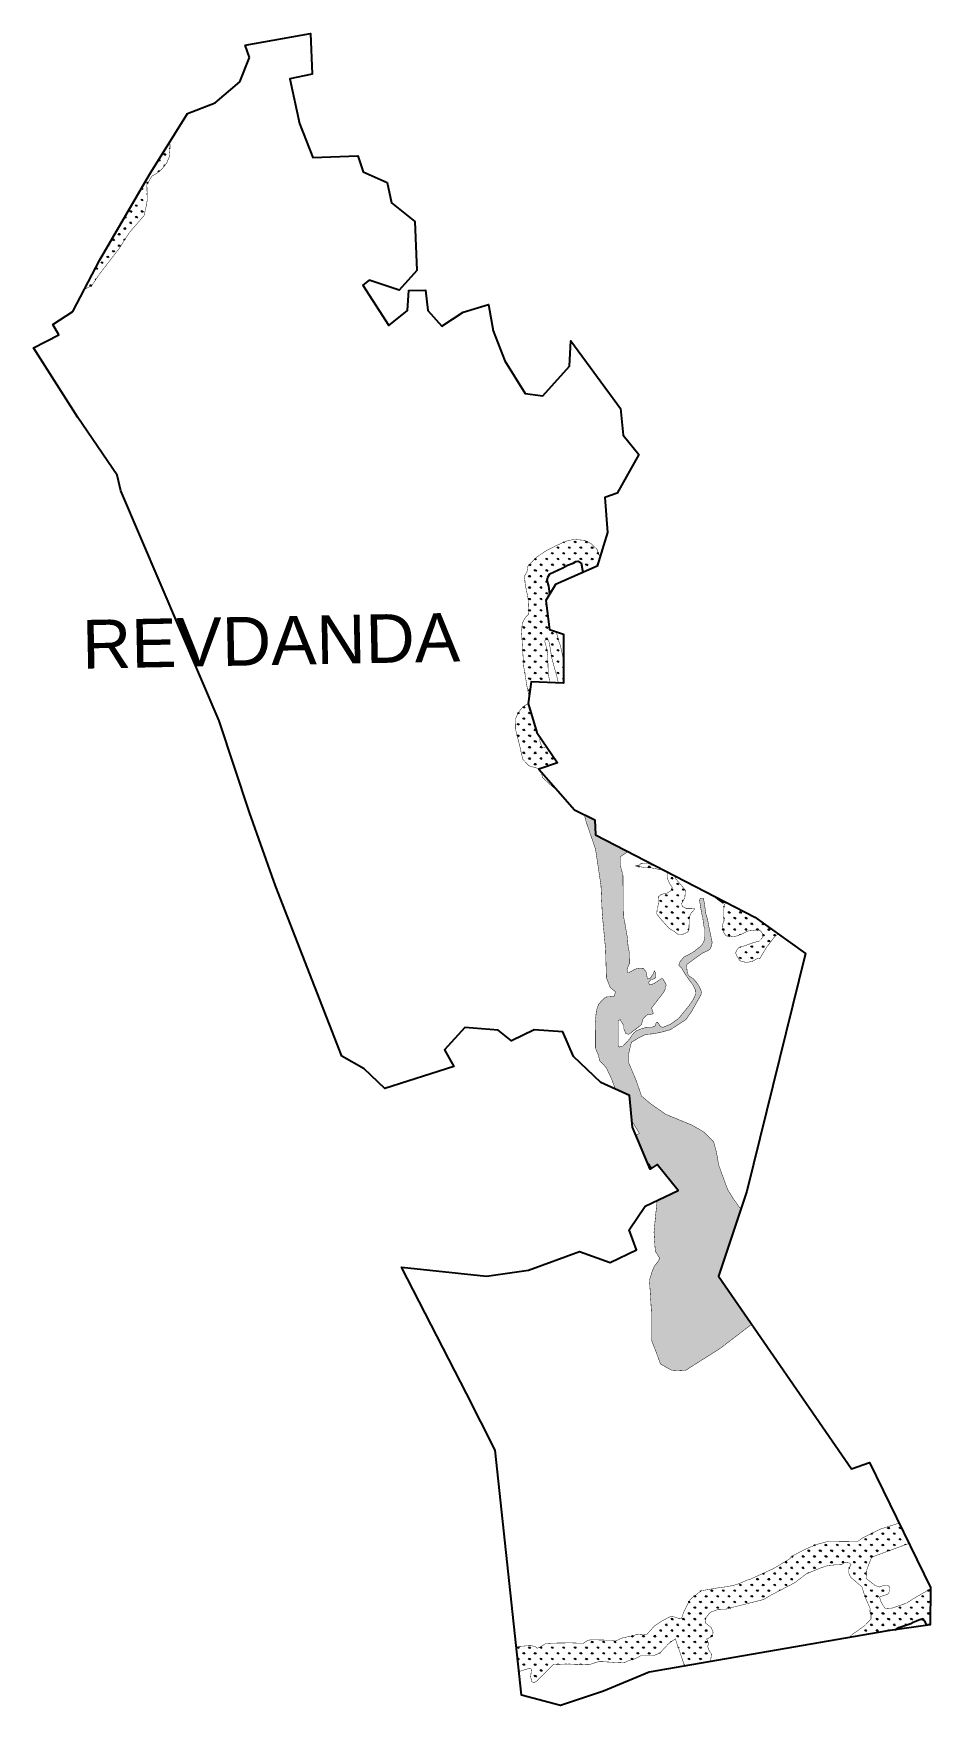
# Model space of a CAD drawing. Header units: metres. Extents: x 280204 to 282208, y 2050748 to 2054482.
import ezdxf

# ---------------------------------------------------------------- set-up
doc = ezdxf.new("R2010")
doc.units = ezdxf.units.M
doc.header["$MEASUREMENT"] = 0
for name, color, linetype in [('MANGROOVE BUFFER ZONE', 120, 'Continuous'), ('village', 3, 'Continuous'), ('VILLAGE NAME', 250, 'Continuous')]:
    doc.layers.add(name, color=color, linetype=linetype)
doc.styles.get("Standard").update_dxf_attribs({"font": 'simplex.shx'})

msp = doc.modelspace()

# ---------------------------------------------------------------- hatches: boundary and pattern name
at = {"layer": 'MANGROOVE BUFFER ZONE'}
h = msp.add_hatch(dxfattribs=at)
h.set_pattern_fill('GRASS', color=256, scale=18)
h.paths.add_polyline_path([(280395.4, 2054001), (280418.7, 2054037.3), (280451.6, 2054075.3), (280454.1, 2054088.4), (280457.1, 2054099.9), (280458.5, 2054111.9), (280457.6, 2054143.9), (280468.6, 2054162.9), (280482.2, 2054170.9), (280492, 2054179.9), (280501.8, 2054192.1), (280507.6, 2054206.5), (280509.3, 2054225.5), (280509, 2054239.8), (280509, 2054240), (280463.7, 2054166.9), (280352.7, 2053976.2), (280318.5, 2053910.6), (280321.8, 2053912.2), (280333.9, 2053918), (280352.8, 2053945.8)])
h = msp.add_hatch(dxfattribs=at)
h.set_pattern_fill('GRASS', color=256, scale=18)
h.paths.add_polyline_path([(281357.5, 2053230.1), (281355.1, 2053247.6), (281351.5, 2053260.8), (281352.8, 2053267.7), (281357.4, 2053275.2), (281386.9, 2053288.4), (281396.8, 2053294), (281409.3, 2053298.7), (281415.4, 2053302.2), (281420.8, 2053303.5), (281427.4, 2053299.4), (281431.5, 2053277.8), (281463.5, 2053291.8), (281469.5, 2053311.6), (281465.4, 2053323.3), (281462.8, 2053329.9), (281449.8, 2053342.3), (281436.2, 2053349.6), (281410.5, 2053351.9), (281402.1, 2053349.7), (281394.2, 2053347.9), (281382.4, 2053342.9), (281371.6, 2053337.7), (281350.8, 2053327.5), (281327.5, 2053311.8), (281308.3, 2053291.8), (281306.4, 2053278.9), (281300.2, 2053269.2), (281300.5, 2053266), (281303.4, 2053246.5), (281306.1, 2053234.8), (281309.1, 2053218.5), (281310.2, 2053184.8), (281303, 2053177.4), (281296.1, 2053165.3), (281294.3, 2053146.2), (281299.2, 2053067.7), (281307.7, 2053016.4), (281311.6, 2053000.6), (281316, 2053033.5), (281357.4, 2053032), (281356.7, 2053037.5), (281354, 2053052.5), (281353.4, 2053071.2), (281352.9, 2053094.3), (281350.2, 2053109.7), (281346.3, 2053123.4), (281347.3, 2053128.4), (281353.3, 2053127.5), (281355.9, 2053123.1), (281356.9, 2053117.1), (281359.2, 2053104.4), (281361.5, 2053088.4), (281368.6, 2053062.2), (281373.4, 2053045), (281376.6, 2053031.3), (281388.4, 2053030.9), (281388.3, 2053080.5), (281381.5, 2053113.5), (281377.2, 2053125), (281374.9, 2053135.4), (281371.1, 2053145.8), (281357, 2053150.6), (281348.6, 2053215.4)])
h = msp.add_hatch(dxfattribs=at)
h.set_pattern_fill('GRASS', color=256, scale=18)
h.paths.add_polyline_path([(281350.4, 2052888.4), (281341.1, 2052886.6), (281338.8, 2052890.9), (281335.2, 2052901.8), (281335.7, 2052907.7), (281333, 2052914.1), (281328.8, 2052920.3), (281309.9, 2052984.2), (281303, 2052981.8), (281296.9, 2052976.9), (281292.8, 2052972.6), (281286.8, 2052964.1), (281280.9, 2052951.3), (281281.4, 2052925.8), (281290.2, 2052891.3), (281297, 2052860.7), (281311, 2052846.2), (281334, 2052839.4), (281374.5, 2052852.8)])
h = msp.add_hatch(dxfattribs=at)
h.set_pattern_fill('GRASS', color=256, scale=18)
h.paths.add_polyline_path([(281784.5, 2051857.5), (281780.9, 2051860.3), (281775.9, 2051867.9), (281767, 2051879.8), (281754.5, 2051900.4), (281740.1, 2051939.6), (281734.6, 2051954.9), (281729.8, 2051982.9), (281723.4, 2052006.7), (281701.5, 2052028.5), (281674.3, 2052044.1), (281616.5, 2052067.9), (281582.7, 2052091.5), (281562.4, 2052108.7), (281549.9, 2052144.7), (281533.8, 2052182.6), (281534.1, 2052205.3), (281539.8, 2052228.7), (281556.3, 2052238.8), (281571.7, 2052246.3), (281585.1, 2052247.4), (281604.4, 2052250.7), (281626.7, 2052256.8), (281661.4, 2052279.5), (281673.1, 2052295.8), (281695.1, 2052334.7), (281696.1, 2052340.8), (281694.3, 2052347.4), (281690.5, 2052354.3), (281686, 2052361.4), (281678.5, 2052370.3), (281669.4, 2052376.2), (281665.1, 2052381.6), (281663.8, 2052391), (281663.4, 2052402.5), (281688.1, 2052420.6), (281700.1, 2052428.8), (281710.6, 2052433.4), (281716, 2052437.3), (281717.7, 2052442.2), (281719.3, 2052446.9), (281720, 2052452.2), (281719.3, 2052456.4), (281713.3, 2052483.9), (281710.1, 2052502.4), (281706.2, 2052515.3), (281700.8, 2052550.3), (281698.6, 2052550.8), (281694.2, 2052550.7), (281692.4, 2052548.9), (281692.2, 2052543.9), (281696.4, 2052517), (281699.2, 2052507.3), (281700.9, 2052490.1), (281703.7, 2052482.9), (281703.8, 2052465.2), (281701.5, 2052453.5), (281695.8, 2052444.4), (281680.2, 2052431.9), (281667.1, 2052424.3), (281656.8, 2052419.1), (281648.5, 2052409.1), (281645.5, 2052400.7), (281652.7, 2052393.4), (281658.7, 2052382.4), (281670, 2052366.2), (281677.9, 2052355.6), (281680.4, 2052349.8), (281683.1, 2052345.2), (281683.6, 2052337.4), (281680.6, 2052330.5), (281675.9, 2052321.1), (281668.2, 2052310.3), (281645.3, 2052282.3), (281627.4, 2052269.3), (281610.8, 2052262.3), (281605, 2052263.6), (281601.8, 2052268.4), (281598.5, 2052273.4), (281596.9, 2052273.5), (281594.7, 2052271.7), (281592.6, 2052265.4), (281585.6, 2052262.5), (281575.2, 2052262.5), (281568.8, 2052260.9), (281559.5, 2052258), (281550.3, 2052254), (281544.5, 2052248.9), (281539, 2052241.6), (281536.4, 2052237.1), (281531.8, 2052231.9), (281520.9, 2052220.4), (281512.3, 2052218), (281510.3, 2052221.2), (281510.3, 2052277.3), (281515.1, 2052279.4), (281517, 2052274.9), (281522.8, 2052265.6), (281522.8, 2052258.6), (281527.4, 2052248), (281534.2, 2052246.6), (281537.1, 2052248.7), (281540.9, 2052251.7), (281554.4, 2052261.8), (281561.8, 2052267.9), (281566.1, 2052281.8), (281575.2, 2052290.2), (281586.9, 2052292), (281588.7, 2052293.8), (281584.8, 2052305.4), (281609.8, 2052337.9), (281614, 2052344.3), (281615.9, 2052351.3), (281617.5, 2052356.3), (281615.8, 2052360.9), (281610.1, 2052370.3), (281607.7, 2052371.2), (281604.8, 2052369.6), (281597.8, 2052365.1), (281594.8, 2052363), (281590.3, 2052359.7), (281580.9, 2052357), (281577.7, 2052362.1), (281583.5, 2052368.7), (281590.9, 2052370.6), (281594.1, 2052373.9), (281594.5, 2052376.9), (281594.5, 2052380.9), (281593.5, 2052384.4), (281591.3, 2052388.4), (281588, 2052381.1), (281585.7, 2052378), (281582.8, 2052372.6), (281575.3, 2052370.2), (281573.1, 2052385.4), (281567.3, 2052392.4), (281565.6, 2052394), (281556.7, 2052394.2), (281550.6, 2052393), (281546.9, 2052391.4), (281542.7, 2052389.1), (281531.9, 2052383.4), (281530, 2052390.5), (281531.1, 2052395.2), (281535, 2052404), (281535.3, 2052420.7), (281535.5, 2052428.1), (281532.4, 2052442.4), (281530.7, 2052463.3), (281524.2, 2052500.2), (281521.7, 2052511.6), (281521.4, 2052532.6), (281521.1, 2052575.4), (281520.9, 2052601.6), (281515.3, 2052622.6), (281515.6, 2052643.5), (281532.3, 2052654.8), (281459.7, 2052692.3), (281457.7, 2052725.7), (281434.6, 2052737), (281438.7, 2052720.9), (281459.6, 2052659.8), (281471.7, 2052579.2), (281474.7, 2052514.4), (281482.1, 2052435.4), (281483.8, 2052373.1), (281488.4, 2052361.1), (281492.4, 2052351.1), (281504.3, 2052341.5), (281501.1, 2052332.1), (281496.9, 2052330.9), (281488.8, 2052330.3), (281482.2, 2052329.7), (281478.3, 2052326.6), (281471.5, 2052319.3), (281466.2, 2052313.1), (281461.6, 2052299.7), (281459, 2052274.5), (281459.1, 2052216.5), (281466.3, 2052199.5), (281468.7, 2052187.8), (281483.5, 2052172.1), (281494.3, 2052149.4), (281504, 2052124.1), (281535.6, 2052109.8), (281541.2, 2052052.4), (281557.5, 2052025.6), (281550.6, 2052020.6), (281550.3, 2052020.2), (281575.8, 2051959.6), (281578, 2051956.3), (281583.5, 2051946.3), (281596.9, 2051955.5), (281644.3, 2051898), (281597.2, 2051875.6), (281593.1, 2051835.2), (281590.2, 2051804.6), (281593.1, 2051762.1), (281602.3, 2051747.4), (281600.8, 2051740.9), (281596, 2051735.2), (281591.1, 2051729.2), (281586.4, 2051718), (281580, 2051698.1), (281584.8, 2051621.1), (281584.5, 2051564.2), (281589, 2051552.1), (281597.1, 2051531.2), (281604.6, 2051510.3), (281629.1, 2051496.5), (281648.6, 2051495.5), (281659.4, 2051495.6), (281663.8, 2051498.1), (281738.2, 2051545.2), (281808.5, 2051599.1), (281734.3, 2051706.7)])
h = msp.add_hatch(dxfattribs=at)
h.set_pattern_fill('GRASS', color=256, scale=18)
h.paths.add_polyline_path([(281581.6, 2052626.5), (281577.8, 2052628), (281572.7, 2052628), (281561.1, 2052627.7), (281558.1, 2052624.7), (281548.7, 2052622.6), (281568.7, 2052619.2), (281583.3, 2052618.6), (281588.8, 2052617.3), (281600.6, 2052615.1), (281605.4, 2052615.1), (281609.2, 2052615.1), (281592.7, 2052623.6), (281585.9, 2052623.6)])
h = msp.add_hatch(dxfattribs=at)
h.set_pattern_fill('GRASS', color=256, scale=18)
h.paths.add_polyline_path([(281678.6, 2052523.2), (281680.2, 2052525.6), (281680.4, 2052527.2), (281672.9, 2052528), (281661.4, 2052528), (281653.5, 2052532.3), (281651.8, 2052538.4), (281659.1, 2052551.5), (281660.2, 2052568.2), (281650, 2052580.8), (281639, 2052593.4), (281635.4, 2052600.6), (281625.4, 2052606.4), (281625.3, 2052606.7), (281621.8, 2052608.5), (281619.4, 2052607.2), (281619.4, 2052598.4), (281622.2, 2052589.1), (281626.3, 2052581.4), (281630.6, 2052575.4), (281629.8, 2052569.4), (281627.6, 2052567.2), (281620.1, 2052562.3), (281606.3, 2052558.9), (281599.9, 2052553.6), (281600.3, 2052541), (281599.1, 2052532.7), (281597.4, 2052530.3), (281597.2, 2052525.3), (281596.4, 2052515.9), (281597.2, 2052514.2), (281607.3, 2052501.6), (281623.4, 2052483.7), (281635.6, 2052476.2), (281643.9, 2052469.8), (281649.7, 2052469.3), (281657.8, 2052470.9), (281664.7, 2052474.6), (281668.1, 2052478.7), (281669, 2052508.5), (281674, 2052518.4)])
h = msp.add_hatch(dxfattribs=at)
h.set_pattern_fill('GRASS', color=256, scale=18)
h.paths.add_polyline_path([(281815.6, 2052508.4), (281750.8, 2052541.9), (281749.9, 2052539.8), (281747.2, 2052535.7), (281745.9, 2052529.7), (281746.5, 2052499.2), (281743.4, 2052492), (281742.3, 2052484.8), (281744.8, 2052476), (281750.8, 2052466.6), (281760.8, 2052464.3), (281773.5, 2052465.7), (281785.8, 2052470.4), (281800.7, 2052477.5), (281811.4, 2052478.6), (281819, 2052479.6), (281826.8, 2052478.6), (281829.5, 2052475.9), (281834.2, 2052468.6), (281831.2, 2052460.8), (281825.2, 2052454.7), (281811.9, 2052451.3), (281797.2, 2052445.8), (281779.9, 2052440.3), (281776.4, 2052437.3), (281774.3, 2052432.9), (281772.5, 2052428.3), (281776.1, 2052419.9), (281782.1, 2052410.7), (281796.5, 2052406.8), (281810, 2052409.6), (281820.5, 2052415.5), (281826.9, 2052416.4), (281833.7, 2052428), (281840.9, 2052440.1), (281858.2, 2052463), (281865.2, 2052469.1), (281867.1, 2052471.2)])
h = msp.add_hatch(dxfattribs=at)
h.set_pattern_fill('GRASS', color=256, scale=18)
h.paths.add_polyline_path([(281930.2, 2051041.5), (281963.7, 2051055.4), (281979.5, 2051060.4), (281991.7, 2051061.4), (281999.3, 2051062.6), (282008.7, 2051062), (282010.9, 2051063.5), (282014.7, 2051066), (282019.1, 2051067), (282025.7, 2051066), (282030.4, 2051063.2), (282028.4, 2051058.6), (282025.5, 2051053.3), (282025.3, 2051043.7), (282029.1, 2051034.4), (282054.6, 2051012.5), (282061.7, 2050989.9), (282072.8, 2050964.3), (282072.5, 2050956.4), (282074.9, 2050951.1), (282074.9, 2050940.5), (282060.6, 2050925.8), (282033.5, 2050906.8), (282025, 2050899), (282112.6, 2050914.2), (282128.7, 2050916.4), (282137.2, 2050922.2), (282152.8, 2050926.9), (282163.6, 2050931), (282169.2, 2050933.4), (282176.4, 2050937), (282181.5, 2050939.2), (282186, 2050940.4), (282189.1, 2050940.4), (282194.9, 2050935.1), (282197.1, 2050929.1), (282197.2, 2050926.2), (282206.6, 2050927.5), (282207.3, 2051007.5), (282205.1, 2051007.2), (282194.9, 2051000.7), (282177, 2050990.8), (282153.9, 2050976.2), (282122.8, 2050965.4), (282106.5, 2050964.2), (282101.8, 2050971), (282096.1, 2050981.5), (282094.1, 2050989.7), (282099.9, 2050992.2), (282111.9, 2050995.8), (282115.3, 2051001.3), (282115.3, 2051009.5), (282115.8, 2051012.8), (282112.2, 2051016.4), (282106.2, 2051016.4), (282104.2, 2051016), (282096.6, 2051013.6), (282093.2, 2051012.2), (282083.9, 2051015.8), (282063.7, 2051031.6), (282065.6, 2051051.5), (282076.2, 2051078.9), (282159.5, 2051109.5), (282137.4, 2051155.1), (282134.9, 2051154.2), (282095.2, 2051141.4), (282056.5, 2051122), (282044.7, 2051114), (282017.1, 2051114.2), (281981.7, 2051114.7), (281971.2, 2051112.1), (281959.2, 2051108.9), (281949.7, 2051106), (281944.8, 2051103.3), (281938.3, 2051101.2), (281925.9, 2051095.5), (281902.1, 2051083.2), (281891.8, 2051074.2), (281855.9, 2051052.8), (281806.4, 2051030.2), (281796.8, 2051027.2), (281782.3, 2051020.6), (281769.4, 2051016.4), (281753.2, 2051012.9), (281736.1, 2051010.9), (281695.6, 2051003.9), (281670.9, 2050984.5), (281657, 2050957.3), (281651.8, 2050942.6), (281645.2, 2050942.2), (281638.1, 2050944.5), (281635.8, 2050945.4), (281629.7, 2050946.4), (281624.2, 2050945.1), (281620.6, 2050943.3), (281615.9, 2050940.6), (281607.4, 2050936.1), (281591.2, 2050925.2), (281574.8, 2050907.1), (281568.6, 2050905.9), (281554.7, 2050907.1), (281546.8, 2050904.6), (281516.7, 2050897.7), (281510, 2050894.1), (281502.9, 2050891.5), (281496.7, 2050893.4), (281449.9, 2050894.4), (281442.5, 2050893.2), (281432.7, 2050886.6), (281404, 2050887.5), (281365.9, 2050887), (281348.4, 2050886), (281333.6, 2050876.9), (281329.4, 2050875.6), (281324.1, 2050879.8), (281313.4, 2050881.4), (281290, 2050879.7), (281282.7, 2050877.4), (281288.6, 2050822.8), (281290.5, 2050824), (281312.2, 2050830.9), (281315.7, 2050829.7), (281316.3, 2050826.2), (281314.7, 2050811.7), (281317.3, 2050800.9), (281321.8, 2050798.4), (281328.1, 2050801.9), (281342.3, 2050815.8), (281364.7, 2050838.9), (281392.7, 2050840.3), (281445.2, 2050838.7), (281453.8, 2050841.6), (281466.8, 2050845.7), (281477.2, 2050845.4), (281513.8, 2050843.2), (281525.4, 2050844.1), (281532.8, 2050847.4), (281549.1, 2050852.6), (281560.6, 2050858.8), (281587.8, 2050858.4), (281603, 2050864.5), (281622.5, 2050885.6), (281637.8, 2050896.5), (281650.7, 2050858.9), (281655.7, 2050844), (281659.2, 2050835.7), (281716.5, 2050845.7), (281718.4, 2050862.1), (281717.2, 2050865), (281713.3, 2050870.6), (281710, 2050879.3), (281712.2, 2050886.8), (281709.6, 2050891.6), (281708, 2050896.4), (281717.4, 2050900.3), (281720.8, 2050902.2), (281721.7, 2050906.6), (281722, 2050912.3), (281717.7, 2050921.9), (281707.4, 2050930.1), (281704.6, 2050932.4), (281706, 2050943.6), (281716.3, 2050956), (281734.2, 2050962.4), (281749, 2050962.8), (281753.6, 2050963.3), (281757.7, 2050964.9), (281834.4, 2050984.2), (281852.7, 2050994.8), (281904.6, 2051021.9)])

# ---------------------------------------------------------------- linework, layer by layer
at = {"color": 3, "flags": 128}
msp.add_lwpolyline([(280687, 2054428), (280677.1, 2054455.5)], dxfattribs=at)
at = {"layer": 'MANGROOVE BUFFER ZONE', "const_width": 1, "flags": 128}
for points in [[(280318.5, 2053910.6), (280321.8, 2053912.2), (280333.9, 2053918), (280352.8, 2053945.8), (280395.4, 2054001), (280418.7, 2054037.3), (280451.6, 2054075.3), (280454.1, 2054088.4), (280457.1, 2054099.9), (280458.5, 2054111.9), (280457.6, 2054143.9), (280468.6, 2054162.9), (280482.2, 2054170.9), (280492, 2054179.9), (280501.8, 2054192.1), (280507.6, 2054206.5), (280509.3, 2054225.5), (280509, 2054239.8), (280509, 2054240)], [(281469.5, 2053311.6), (281465.4, 2053323.3), (281462.8, 2053329.9), (281449.8, 2053342.3), (281436.2, 2053349.6), (281410.5, 2053351.9), (281402.1, 2053349.7), (281394.2, 2053347.9), (281382.4, 2053342.9), (281371.6, 2053337.7), (281350.8, 2053327.5), (281327.5, 2053311.8), (281308.3, 2053291.8), (281306.4, 2053278.9), (281300.2, 2053269.2), (281300.5, 2053266), (281303.4, 2053246.5), (281306.1, 2053234.8), (281309.1, 2053218.5), (281310.2, 2053184.8), (281303, 2053177.4), (281296.1, 2053165.3), (281294.3, 2053146.2), (281299.2, 2053067.7), (281307.7, 2053016.4), (281311.6, 2053000.6)], [(281388.3, 2053080.5), (281381.5, 2053113.5), (281377.2, 2053125), (281374.9, 2053135.4), (281371.1, 2053145.8)], [(281357.4, 2053032), (281356.7, 2053037.5), (281354, 2053052.5), (281353.4, 2053071.2), (281352.9, 2053094.3), (281350.2, 2053109.7), (281346.3, 2053123.4), (281347.3, 2053128.4), (281353.3, 2053127.5), (281355.9, 2053123.1), (281356.9, 2053117.1), (281359.2, 2053104.4), (281361.5, 2053088.4), (281368.6, 2053062.2), (281373.4, 2053045), (281376.6, 2053031.3)], [(281309.9, 2052984.2), (281303, 2052981.8), (281296.9, 2052976.9), (281292.8, 2052972.6), (281286.8, 2052964.1), (281280.9, 2052951.3), (281281.4, 2052925.8), (281290.2, 2052891.3), (281297, 2052860.7), (281311, 2052846.2), (281335.6, 2052839), (281337.9, 2052832.6), (281341.9, 2052819.3), (281367.2, 2052796.4), (281373.7, 2052792.1)], [(281350.4, 2052888.4), (281341.1, 2052886.6), (281338.8, 2052890.9), (281335.2, 2052901.8), (281335.7, 2052907.7), (281333, 2052914.1)], [(281434.6, 2052737), (281438.7, 2052720.9), (281459.6, 2052659.8), (281471.7, 2052579.2), (281474.7, 2052514.4), (281482.1, 2052435.4), (281483.8, 2052373.1), (281488.4, 2052361.1), (281492.4, 2052351.1), (281504.3, 2052341.5), (281501.1, 2052332.1), (281496.9, 2052330.9), (281488.8, 2052330.3), (281482.2, 2052329.7), (281478.3, 2052326.6), (281471.5, 2052319.3), (281466.2, 2052313.1), (281461.6, 2052299.7), (281459, 2052274.5), (281459.1, 2052216.5), (281466.3, 2052199.5), (281468.7, 2052187.8), (281483.5, 2052172.1), (281494.3, 2052149.4), (281504, 2052124.1)], [(281784.5, 2051857.5), (281780.9, 2051860.3), (281775.9, 2051867.9), (281767, 2051879.8), (281754.5, 2051900.4), (281740.1, 2051939.6), (281734.6, 2051954.9), (281729.8, 2051982.9), (281723.4, 2052006.7), (281701.5, 2052028.5), (281674.3, 2052044.1), (281616.5, 2052067.9), (281582.7, 2052091.5), (281562.4, 2052108.7), (281549.9, 2052144.7), (281533.8, 2052182.6), (281534.1, 2052205.3), (281539.8, 2052228.7), (281556.3, 2052238.8), (281571.7, 2052246.3), (281585.1, 2052247.4), (281604.4, 2052250.7), (281626.7, 2052256.8), (281661.4, 2052279.5), (281673.1, 2052295.8), (281695.1, 2052334.7), (281696.1, 2052340.8), (281694.3, 2052347.4), (281690.5, 2052354.3), (281686, 2052361.4), (281678.5, 2052370.3), (281669.4, 2052376.2), (281665.1, 2052381.6), (281663.8, 2052391), (281663.4, 2052402.5), (281688.1, 2052420.6), (281700.1, 2052428.8), (281710.6, 2052433.4), (281716, 2052437.3), (281717.7, 2052442.2), (281719.3, 2052446.9), (281720, 2052452.2), (281719.3, 2052456.4), (281713.3, 2052483.9), (281710.1, 2052502.4), (281706.2, 2052515.3), (281700.8, 2052550.3), (281698.6, 2052550.8), (281694.2, 2052550.7), (281692.4, 2052548.9), (281692.2, 2052543.9), (281696.4, 2052517), (281699.2, 2052507.3), (281700.9, 2052490.1), (281703.7, 2052482.9), (281703.8, 2052465.2), (281701.5, 2052453.5), (281695.8, 2052444.4), (281680.2, 2052431.9), (281667.1, 2052424.3), (281656.8, 2052419.1), (281648.5, 2052409.1), (281645.5, 2052400.7), (281652.7, 2052393.4), (281658.7, 2052382.4), (281670, 2052366.2), (281677.9, 2052355.6), (281680.4, 2052349.8), (281683.1, 2052345.2), (281683.6, 2052337.4), (281680.6, 2052330.5), (281675.9, 2052321.1), (281668.2, 2052310.3), (281645.3, 2052282.3), (281627.4, 2052269.3), (281610.8, 2052262.3), (281605, 2052263.6), (281601.8, 2052268.4), (281598.5, 2052273.4), (281596.9, 2052273.5), (281594.7, 2052271.7), (281592.6, 2052265.4), (281585.6, 2052262.5), (281575.2, 2052262.5), (281568.8, 2052260.9), (281559.5, 2052258), (281550.3, 2052254), (281544.5, 2052248.9), (281539, 2052241.6), (281536.4, 2052237.1), (281531.8, 2052231.9), (281520.9, 2052220.4), (281512.3, 2052218), (281510.3, 2052221.2), (281510.3, 2052277.3), (281515.1, 2052279.4), (281517, 2052274.9), (281522.8, 2052265.6), (281522.8, 2052258.6), (281527.4, 2052248), (281534.2, 2052246.6), (281537.1, 2052248.7), (281540.9, 2052251.7), (281554.4, 2052261.8), (281561.8, 2052267.9), (281566.1, 2052281.8), (281575.2, 2052290.2), (281586.9, 2052292), (281588.7, 2052293.8), (281584.8, 2052305.4), (281609.8, 2052337.9), (281614, 2052344.3), (281615.9, 2052351.3), (281617.5, 2052356.3), (281615.8, 2052360.9), (281610.1, 2052370.3), (281607.7, 2052371.2), (281604.8, 2052369.6), (281597.8, 2052365.1), (281594.8, 2052363), (281590.3, 2052359.7), (281580.9, 2052357), (281577.7, 2052362.1), (281583.5, 2052368.7), (281590.9, 2052370.6), (281594.1, 2052373.9), (281594.5, 2052376.9), (281594.5, 2052380.9), (281593.5, 2052384.4), (281591.3, 2052388.4), (281588, 2052381.1), (281585.7, 2052378), (281582.8, 2052372.6), (281575.3, 2052370.2), (281573.1, 2052385.4), (281567.3, 2052392.4), (281565.6, 2052394), (281556.7, 2052394.2), (281550.6, 2052393), (281546.9, 2052391.4), (281542.7, 2052389.1), (281534.5, 2052384.8), (281531.5, 2052384.8), (281530, 2052390.5), (281531.1, 2052395.2), (281535, 2052404), (281535.3, 2052420.7), (281535.5, 2052428.1), (281532.4, 2052442.4), (281530.7, 2052463.3), (281524.2, 2052500.2), (281521.7, 2052511.6), (281521.4, 2052532.6), (281521.1, 2052575.4), (281520.9, 2052601.6), (281515.3, 2052622.6), (281515.6, 2052643.5), (281532.3, 2052654.8)], [(281592.7, 2052623.6), (281585.9, 2052623.6), (281581.6, 2052626.5), (281577.8, 2052628), (281572.7, 2052628), (281561.1, 2052627.7), (281558.1, 2052624.7), (281548.7, 2052622.6), (281568.7, 2052619.2), (281583.3, 2052618.6), (281588.8, 2052617.3), (281600.6, 2052615.1), (281605.4, 2052615.1), (281609.2, 2052615.1)], [(281621.8, 2052608.5), (281619.4, 2052607.2), (281619.4, 2052598.4), (281622.2, 2052589.1), (281626.3, 2052581.4), (281630.6, 2052575.4), (281629.8, 2052569.4), (281627.6, 2052567.2), (281620.1, 2052562.3), (281606.3, 2052558.9), (281599.9, 2052553.6), (281600.3, 2052541), (281599.1, 2052532.7), (281597.4, 2052530.3), (281597.2, 2052525.3), (281596.4, 2052515.9), (281597.2, 2052514.2), (281607.3, 2052501.6), (281623.4, 2052483.7), (281635.6, 2052476.2), (281643.9, 2052469.8), (281649.7, 2052469.3), (281657.8, 2052470.9), (281664.7, 2052474.6), (281668.1, 2052478.7), (281669, 2052508.5), (281674, 2052518.4), (281678.6, 2052523.2), (281680.2, 2052525.6), (281680.4, 2052527.2), (281672.9, 2052528), (281661.4, 2052528), (281653.5, 2052532.3), (281651.8, 2052538.4), (281659.1, 2052551.5), (281660.2, 2052568.2), (281650, 2052580.8), (281639, 2052593.4), (281635.4, 2052600.6), (281625.4, 2052606.4), (281625.3, 2052606.7)], [(281750.8, 2052541.9), (281749.9, 2052539.8), (281747.2, 2052535.7), (281745.9, 2052529.7), (281746.5, 2052499.2), (281743.4, 2052492), (281742.3, 2052484.8), (281744.8, 2052476), (281750.8, 2052466.6), (281760.8, 2052464.3), (281773.5, 2052465.7), (281785.8, 2052470.4), (281800.7, 2052477.5), (281811.4, 2052478.6), (281819, 2052479.6), (281826.8, 2052478.6), (281829.5, 2052475.9), (281834.2, 2052468.6), (281831.2, 2052460.8), (281825.2, 2052454.7), (281811.9, 2052451.3), (281797.2, 2052445.8), (281779.9, 2052440.3), (281776.4, 2052437.3), (281774.3, 2052432.9), (281772.5, 2052428.3), (281776.1, 2052419.9), (281782.1, 2052410.7), (281796.5, 2052406.8), (281810, 2052409.6), (281820.5, 2052415.5), (281826.9, 2052416.4), (281833.7, 2052428), (281840.9, 2052440.1), (281858.2, 2052463), (281865.2, 2052469.1), (281867.1, 2052471.2)], [(281541.2, 2052052.4), (281557.5, 2052025.6), (281550.6, 2052020.6), (281550.3, 2052020.2)], [(281597.2, 2051875.6), (281593.1, 2051835.2), (281590.2, 2051804.6), (281593.1, 2051762.1), (281602.3, 2051747.4), (281600.8, 2051740.9), (281596, 2051735.2), (281591.1, 2051729.2), (281586.4, 2051718), (281580, 2051698.1), (281584.8, 2051621.1), (281584.5, 2051564.2), (281589, 2051552.1), (281597.1, 2051531.2), (281604.6, 2051510.3), (281629.1, 2051496.5), (281648.6, 2051495.5), (281659.4, 2051495.6), (281663.8, 2051498.1), (281738.2, 2051545.2), (281808.5, 2051599.1)], [(282137.4, 2051155.1), (282134.9, 2051154.2), (282095.2, 2051141.4), (282056.5, 2051122), (282044.7, 2051114), (282017.1, 2051114.2), (281981.7, 2051114.7), (281971.2, 2051112.1), (281959.2, 2051108.9), (281949.7, 2051106), (281944.8, 2051103.3), (281938.3, 2051101.2), (281925.9, 2051095.5), (281902.1, 2051083.2), (281891.8, 2051074.2), (281855.9, 2051052.8), (281806.4, 2051030.2), (281796.8, 2051027.2), (281782.3, 2051020.6), (281769.4, 2051016.4), (281753.2, 2051012.9), (281736.1, 2051010.9), (281695.6, 2051003.9), (281670.9, 2050984.5), (281657, 2050957.3), (281651.8, 2050942.6), (281645.2, 2050942.2), (281638.1, 2050944.5), (281635.8, 2050945.4), (281629.7, 2050946.4), (281624.2, 2050945.1), (281620.6, 2050943.3), (281615.9, 2050940.6), (281607.4, 2050936.1), (281591.2, 2050925.2), (281574.8, 2050907.1), (281568.6, 2050905.9), (281554.7, 2050907.1), (281546.8, 2050904.6), (281516.7, 2050897.7), (281510, 2050894.1), (281502.9, 2050891.5), (281496.7, 2050893.4), (281449.9, 2050894.4), (281442.5, 2050893.2), (281432.7, 2050886.6), (281404, 2050887.5), (281365.9, 2050887), (281348.4, 2050886), (281333.6, 2050876.9), (281329.4, 2050875.6), (281324.1, 2050879.8), (281313.4, 2050881.4), (281290, 2050879.7), (281282.7, 2050877.4)], [(282207.3, 2051007.5), (282205.1, 2051007.2), (282194.9, 2051000.7), (282177, 2050990.8), (282153.9, 2050976.2), (282122.8, 2050965.4), (282106.5, 2050964.2), (282101.8, 2050971), (282096.1, 2050981.5), (282094.1, 2050989.7), (282099.9, 2050992.2), (282111.9, 2050995.8), (282115.3, 2051001.3), (282115.3, 2051009.5), (282115.8, 2051012.8), (282112.2, 2051016.4), (282106.2, 2051016.4), (282104.2, 2051016), (282096.6, 2051013.6), (282093.2, 2051012.2), (282083.9, 2051015.8), (282063.7, 2051031.6), (282065.6, 2051051.5), (282076.2, 2051078.9), (282159.5, 2051109.5)], [(281716.5, 2050845.7), (281718.4, 2050862.1), (281717.2, 2050865), (281713.3, 2050870.6), (281710, 2050879.3), (281712.2, 2050886.8), (281709.6, 2050891.6), (281708, 2050896.4), (281717.4, 2050900.3), (281720.8, 2050902.2), (281721.7, 2050906.6), (281722, 2050912.3), (281717.7, 2050921.9), (281707.4, 2050930.1), (281704.6, 2050932.4), (281706, 2050943.6), (281716.3, 2050956), (281734.2, 2050962.4), (281749, 2050962.8), (281753.6, 2050963.3), (281757.7, 2050964.9), (281834.4, 2050984.2), (281852.7, 2050994.8), (281904.6, 2051021.9), (281930.2, 2051041.5), (281963.7, 2051055.4), (281979.5, 2051060.4), (281991.7, 2051061.4), (281999.3, 2051062.6), (282008.7, 2051062), (282010.9, 2051063.5), (282014.7, 2051066), (282019.1, 2051067), (282025.7, 2051066), (282028.9, 2051064.1), (282030.1, 2051062.5), (282028.4, 2051058.6), (282025.5, 2051053.3), (282025.3, 2051043.7), (282029.1, 2051034.4), (282054.6, 2051012.5), (282061.7, 2050989.9), (282072.8, 2050964.3), (282072.5, 2050956.4), (282074.9, 2050951.1), (282074.9, 2050940.5), (282060.6, 2050925.8), (282033.5, 2050906.8), (282025, 2050899)], [(281288.6, 2050822.8), (281290.5, 2050824), (281312.2, 2050830.9), (281315.7, 2050829.7), (281316.3, 2050826.2), (281314.7, 2050811.7), (281317.3, 2050800.9), (281321.8, 2050798.4), (281328.1, 2050801.9), (281342.3, 2050815.8), (281364.7, 2050838.9), (281392.7, 2050840.3), (281445.2, 2050838.7), (281453.8, 2050841.6), (281466.8, 2050845.7), (281477.2, 2050845.4), (281513.8, 2050843.2), (281525.4, 2050844.1), (281532.8, 2050847.4), (281549.1, 2050852.6), (281560.6, 2050858.8), (281587.8, 2050858.4), (281603, 2050864.5), (281622.5, 2050885.6), (281637.8, 2050896.5), (281650.7, 2050858.9), (281655.7, 2050844), (281659.2, 2050835.7)]]:
    msp.add_lwpolyline(points, dxfattribs=at)
at = {"layer": 'MANGROOVE BUFFER ZONE', "flags": 128}
for points in [[(281357.5, 2053230.1), (281355.1, 2053247.6), (281351.5, 2053260.8), (281352.8, 2053267.7), (281357.4, 2053275.2), (281386.9, 2053288.4), (281396.8, 2053294), (281409.3, 2053298.7), (281415.4, 2053302.2), (281420.8, 2053303.5), (281427.4, 2053299.4), (281431.5, 2053277.8)], [(281724.8, 2052555.3), (281725.1, 2052554.7), (281735, 2052546.6), (281743.4, 2052540.8), (281749.8, 2052542.4)], [(281575.8, 2051959.6), (281578, 2051956.3), (281583.5, 2051946.3)], [(282128.7, 2050916.4), (282137.2, 2050922.2), (282152.8, 2050926.9), (282163.6, 2050931), (282169.2, 2050933.4), (282176.4, 2050937), (282181.5, 2050939.2), (282186, 2050940.4), (282189.1, 2050940.4), (282194.9, 2050935.1), (282197.1, 2050929.1), (282197.2, 2050926.2)]]:
    msp.add_lwpolyline(points, dxfattribs=at)
at = {"layer": 'village', "color": 3}
msp.add_lwpolyline([(280677.1, 2054455.5), (280822.7, 2054481.8), (280827, 2054390.5), (280777.2, 2054380.2), (280798.7, 2054280.6), (280828, 2054204.4), (280928.5, 2054208.6), (280941, 2054172.6), (280994.4, 2054149), (281003.6, 2054103.6), (281055.8, 2054061.5), (281060.3, 2053952.1), (281021.4, 2053908.8), (280954.2, 2053931.1), (280940.2, 2053919.8), (280998.3, 2053829.4), (281039.7, 2053863.3), (281042.8, 2053908), (281079.6, 2053908.1), (281085, 2053862.8), (281116.5, 2053828), (281164.2, 2053859.6), (281220.6, 2053876.3), (281230.8, 2053817.4), (281257.3, 2053750.3), (281302.8, 2053677.8), (281342.2, 2053672.4), (281401.8, 2053738.5), (281404.5, 2053795.3), (281515.7, 2053644.4), (281521.2, 2053584.6), (281556.1, 2053541.4), (281508.1, 2053454.9), (281480.2, 2053445.3), (281486.6, 2053367.6), (281463.5, 2053291.8), (281370.4, 2053251.1), (281348.6, 2053215.4), (281357, 2053150.6), (281388.2, 2053140.1), (281388.4, 2053030.9), (281316, 2053033.5), (281309.5, 2052985.4), (281328.8, 2052920.3), (281374.5, 2052852.8), (281332.7, 2052839), (281412.6, 2052747.8), (281457.7, 2052725.7), (281459.7, 2052692.3), (281815.6, 2052508.4), (281928.6, 2052426.8), (281797.4, 2051896.2), (281734.3, 2051706.7), (282031.2, 2051276.3), (282071.7, 2051290.4), (282207.4, 2051011.1), (282206.6, 2050927.5), (282112.6, 2050914.2), (281579.4, 2050821.9), (281477.5, 2050779.8), (281381, 2050747.5), (281294.2, 2050771), (281235.5, 2051317.6), (281171.4, 2051444.3), (281026.5, 2051726.5), (281216.4, 2051706.7), (281310, 2051719.8), (281423.8, 2051761.3), (281492.4, 2051736.8), (281551.4, 2051765.5), (281534.4, 2051810.1), (281570.7, 2051863.1), (281644.3, 2051898), (281596.9, 2051955.5), (281581.8, 2051945.1), (281542.5, 2052039), (281535.6, 2052109.8), (281471.6, 2052138.8), (281410.3, 2052196.9), (281386.5, 2052252.2), (281322.4, 2052256.6), (281271.8, 2052232.1), (281242.3, 2052255.8), (281167.8, 2052262.1), (281122.3, 2052211.6), (281142.9, 2052174.5), (280989.3, 2052125.6), (280942.9, 2052169.2), (280893.2, 2052197.7), (280745.2, 2052578.3), (280686.5, 2052742.3), (280619, 2052946.6), (280399.1, 2053460.2), (280391.4, 2053495), (280303.3, 2053624.4), (280204.3, 2053779.3), (280260.6, 2053808.4), (280247.7, 2053831.6), (280292.6, 2053860.8), (280352.7, 2053976.2), (280463.7, 2054166.9), (280548.3, 2054303.3), (280609.9, 2054327), (280665.3, 2054373.5), (280687, 2054428)], dxfattribs=at)

# ---------------------------------------------------------------- texts
at = {"layer": 'VILLAGE NAME', "insert": (280311.9, 2053171.8), "char_height": 108.748, "attachment_point": 1, "rotation": 1.1028}
msp.add_mtext_dynamic_manual_height_columns('{\\fArial|b0|i0|c0|p34;REVDANDA}', width=726.929, gutter_width=543.7, heights=[0], dxfattribs=at)

doc.saveas('drawing.dxf')
